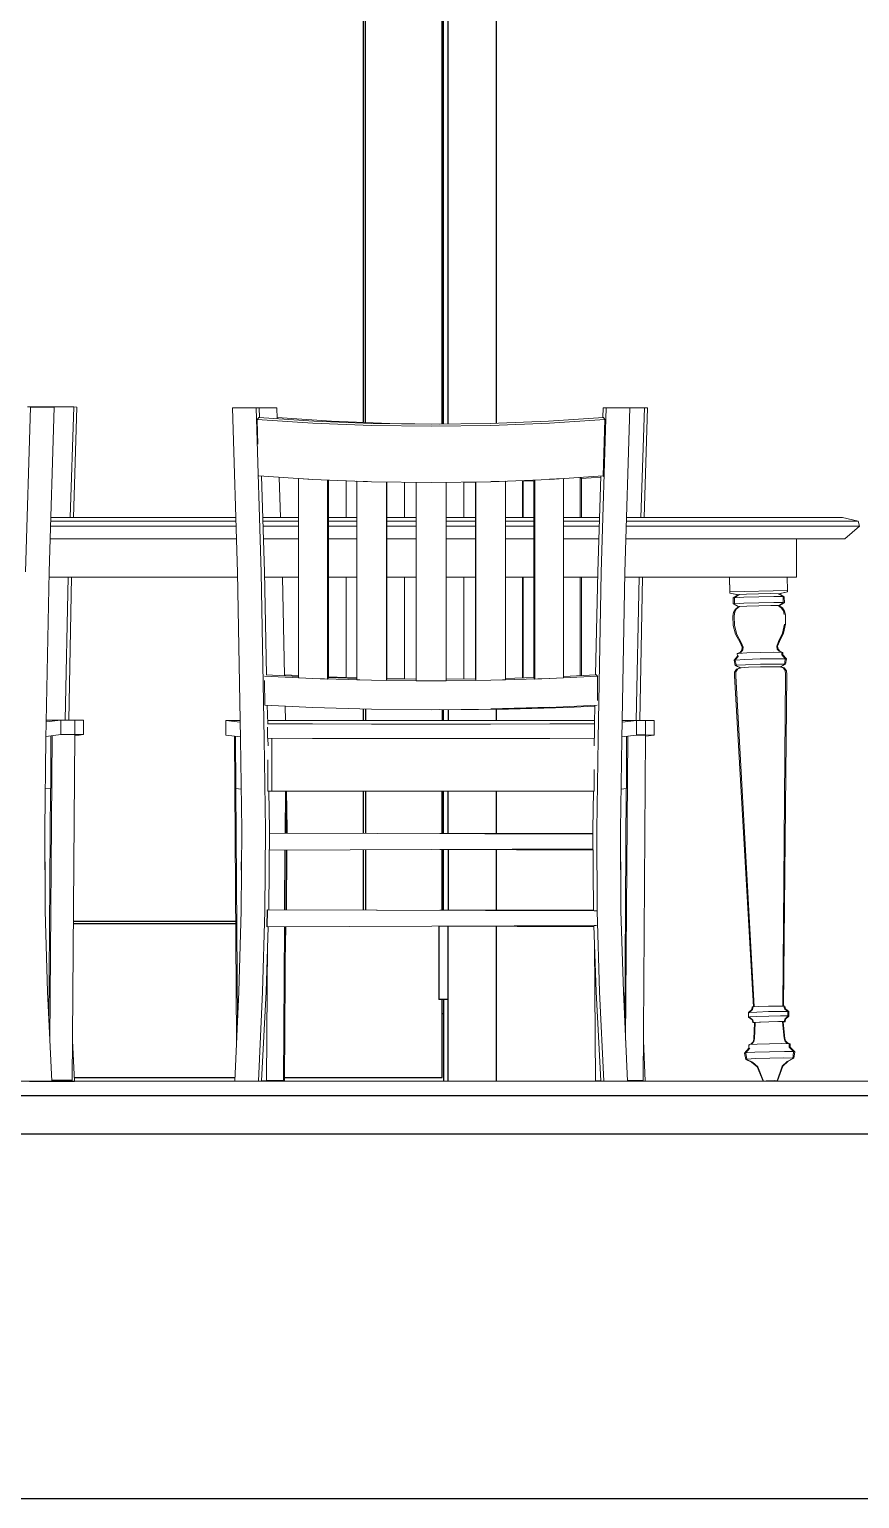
# Model space of a CAD drawing. Header units: inches. Extents: x 0 to 22102, y -19958 to 0.
# Drawn here: x 17775.6 to 17818.9, y -10315.8 to -10239.3 of the extents above; entities that cross this region are included whole.
import ezdxf

# ---------------------------------------------------------------- set-up
doc = ezdxf.new("R2010")
doc.units = ezdxf.units.IN
doc.header["$MEASUREMENT"] = 0
doc.linetypes.add('HIDDEN2', pattern=[0.1875, 0.125, -0.0625])
for name, color, linetype in [('2', 2, 'Continuous'), ('4', 4, 'Continuous'), ('6', 6, 'Continuous'), ('DOOR', 1, 'Continuous'), ('DOOR-INT', 2, 'Continuous')]:
    doc.layers.add(name, color=color, linetype=linetype)

msp = doc.modelspace()

# ---------------------------------------------------------------- linework, layer by layer
at = {"layer": '2', "linetype": 'HIDDEN2'}
msp.add_line((17528.03377, -10294.84963), (18462.28774, -10294.84963), dxfattribs=at)
at = {"layer": '4'}
msp.add_line((17799.93555, -10195.09963), (17799.93555, -10259.82122), dxfattribs=at)
at = {"layer": '6'}
for p, q in [((17662.00405, -10294.84963), (18290.00405, -10294.84963)), ((17662.00405, -10296.84963), (18290.00405, -10296.84963)), ((17664.00405, -10315.84963), (18288.00405, -10315.84963))]:
    msp.add_line(p, q, dxfattribs=at)
at = {"layer": 'DOOR', "color": 4, "linetype": 'Continuous', "lineweight": 18, "transparency": 33554687}
for p, q in [((17775.65504, -10258.98745), (17775.39864, -10267.5672)), ((17775.4986, -10258.97674), (17776.73321, -10258.97463)), ((17775.65504, -10258.98745), (17775.4986, -10258.97674)), ((17775.65504, -10258.98745), (17776.88965, -10258.98533)), ((17776.88965, -10258.98533), (17776.63325, -10267.56508)), ((17776.73321, -10258.97463), (17776.88965, -10258.98533)), ((17776.76206, -10258.9766), (17777.91308, -10258.97463)), ((17777.72346, -10264.72616), (17777.91308, -10258.97463)), ((17778.06951, -10258.98533), (17777.89796, -10264.72616)), ((17777.91308, -10258.97463), (17778.06951, -10258.98533)), ((17786.34266, -10259.01231), (17786.18623, -10259.023)), ((17787.42084, -10259.02511), (17786.18623, -10259.023)), ((17786.18623, -10259.023), (17786.44262, -10267.59355)), ((17786.34266, -10259.01231), (17787.57727, -10259.01442)), ((17787.24648, -10259.01386), (17787.26913, -10259.01231)), ((17787.26913, -10259.01231), (17788.50374, -10259.01442)), ((17787.57727, -10259.01442), (17787.42084, -10259.02511)), ((17787.42084, -10259.02511), (17787.67723, -10267.59566)), ((17787.57727, -10259.01442), (17787.59401, -10259.52165)), ((17788.50374, -10259.01442), (17788.52256, -10259.58452)), ((17805.65664, -10259.02511), (17805.40024, -10267.59566)), ((17805.5002, -10259.01442), (17805.48346, -10259.52165)), ((17805.5002, -10259.01442), (17806.73481, -10259.01231)), ((17805.65664, -10259.02511), (17805.5002, -10259.01442)), ((17806.89125, -10259.023), (17805.65664, -10259.02511)), ((17806.63485, -10267.59355), (17806.89125, -10259.023)), ((17806.89125, -10259.023), (17806.73481, -10259.01231)), ((17806.75746, -10259.01386), (17807.66128, -10259.01231)), ((17807.4727, -10264.72616), (17807.66128, -10259.01231)), ((17807.6471, -10264.72616), (17807.81772, -10259.023)), ((17807.81772, -10259.023), (17807.66128, -10259.01231)), ((17787.55892, -10259.51928), (17787.45325, -10259.65617)), ((17790.37586, -10259.8149), (17787.48004, -10259.62147)), ((17787.51792, -10260.91523), (17787.48182, -10259.68223)), ((17787.55892, -10259.51928), (17790.428, -10259.71351)), ((17791.35447, -10259.71351), (17788.52048, -10259.52165)), ((17790.37586, -10259.8149), (17793.43185, -10259.93463)), ((17790.428, -10259.71351), (17793.45749, -10259.83375)), ((17794.38396, -10259.83375), (17791.35447, -10259.71351)), ((17793.43185, -10259.93463), (17796.53874, -10259.97476)), ((17793.45749, -10259.83375), (17796.53874, -10259.87405)), ((17797.00197, -10259.86799), (17794.38396, -10259.83375)), ((17799.61999, -10259.83375), (17796.53874, -10259.87405)), ((17796.53874, -10259.97476), (17799.64562, -10259.93463)), ((17799.61999, -10259.83375), (17802.64947, -10259.71351)), ((17802.70161, -10259.8149), (17799.64562, -10259.93463)), ((17805.51855, -10259.51928), (17802.64947, -10259.71351)), ((17805.59744, -10259.62147), (17802.70161, -10259.8149)), ((17805.51122, -10262.56574), (17805.59744, -10259.62147)), ((17805.52006, -10259.52123), (17805.59744, -10259.62147)), ((17790.37586, -10262.75341), (17787.56626, -10262.56574)), ((17787.85947, -10267.56461), (17787.69476, -10262.57433)), ((17788.62328, -10262.63635), (17788.69225, -10264.72616)), ((17789.63711, -10262.70406), (17790.17422, -10262.7324)), ((17789.63711, -10262.70406), (17789.63711, -10273.08973)), ((17793.43185, -10262.87314), (17790.37586, -10262.75341)), ((17791.13986, -10273.14872), (17791.13986, -10262.78335)), ((17791.18537, -10273.07337), (17791.18537, -10262.78513)), ((17792.11184, -10264.72616), (17792.11184, -10262.82143)), ((17792.66785, -10262.84321), (17793.21965, -10262.85752)), ((17792.66785, -10262.84326), (17792.66785, -10273.19327)), ((17796.53874, -10262.91327), (17793.43185, -10262.87314)), ((17794.20857, -10273.22301), (17794.20857, -10262.88318)), ((17794.2278, -10262.88342), (17794.2278, -10273.14797)), ((17795.15427, -10264.72616), (17795.15427, -10262.89539)), ((17795.76202, -10273.23794), (17795.76202, -10262.90324)), ((17799.64562, -10262.87314), (17796.53874, -10262.91327)), ((17797.31546, -10262.90324), (17797.31546, -10273.23794)), ((17798.23552, -10262.89136), (17798.23552, -10264.72616)), ((17798.24193, -10262.90324), (17798.84967, -10262.89539)), ((17798.24193, -10262.90324), (17798.24193, -10264.72616)), ((17798.84967, -10273.14797), (17798.84967, -10262.88342)), ((17798.8689, -10262.88318), (17798.8689, -10273.22301)), ((17802.70161, -10262.75341), (17799.64562, -10262.87314)), ((17799.64562, -10262.86303), (17800.40962, -10262.84321)), ((17800.40962, -10273.19327), (17800.40962, -10262.84321)), ((17801.30383, -10262.80818), (17801.30383, -10264.72616)), ((17801.32464, -10262.80736), (17801.33609, -10262.84321)), ((17801.33609, -10262.84321), (17801.8921, -10262.82143)), ((17801.33609, -10264.72616), (17801.33609, -10262.84321)), ((17801.8921, -10273.07337), (17801.8921, -10262.78513)), ((17801.93761, -10262.78335), (17801.93761, -10273.14872)), ((17805.51122, -10262.56574), (17802.70161, -10262.75341)), ((17802.70161, -10262.74304), (17803.44037, -10262.70406)), ((17803.44037, -10262.70406), (17803.44037, -10273.08973)), ((17804.30765, -10262.64614), (17804.30765, -10264.72616)), ((17804.33213, -10262.6445), (17804.36684, -10262.70406)), ((17804.36684, -10262.70407), (17805.38066, -10262.63635)), ((17804.36684, -10264.72616), (17804.36684, -10262.70406)), ((17805.38271, -10262.57433), (17805.21801, -10267.56461)), ((17805.51122, -10262.56574), (17805.54924, -10262.61501)), ((17776.71809, -10264.72616), (17786.35684, -10264.72616)), ((17787.76578, -10264.72616), (17789.63711, -10264.72616)), ((17791.18537, -10264.72616), (17792.66785, -10264.72616)), ((17794.2278, -10264.72616), (17795.76202, -10264.72616)), ((17797.31546, -10264.72616), (17798.84967, -10264.72616)), ((17800.40962, -10264.72616), (17801.8921, -10264.72616)), ((17803.44037, -10264.72616), (17805.31169, -10264.72616)), ((17806.72063, -10264.72616), (17817.97514, -10264.72616)), ((17817.97514, -10264.72616), (17818.79579, -10264.92926)), ((17786.37075, -10265.19103), (17776.7042, -10265.19103)), ((17776.71202, -10264.92926), (17786.36292, -10264.92926)), ((17787.77249, -10264.92926), (17789.63711, -10264.92926)), ((17789.63711, -10265.19103), (17787.78113, -10265.19103)), ((17791.18537, -10264.92926), (17792.66785, -10264.92926)), ((17792.66785, -10265.19103), (17791.18537, -10265.19103)), ((17794.2278, -10264.92926), (17795.76202, -10264.92926)), ((17795.76202, -10265.19103), (17794.2278, -10265.19103)), ((17797.31546, -10264.92926), (17798.84967, -10264.92926)), ((17798.84967, -10265.19103), (17797.31546, -10265.19103)), ((17800.40962, -10264.92926), (17801.8921, -10264.92926)), ((17801.8921, -10265.19103), (17800.40962, -10265.19103)), ((17803.44037, -10264.92926), (17805.30499, -10264.92926)), ((17805.29635, -10265.19103), (17803.44037, -10265.19103)), ((17818.85737, -10265.19103), (17806.70673, -10265.19103)), ((17806.71456, -10264.92926), (17818.79579, -10264.92926)), ((17818.09333, -10265.84841), (17818.85737, -10265.19103)), ((17818.79579, -10264.92926), (17818.85737, -10265.19103)), ((17776.68455, -10265.84841), (17786.39041, -10265.84841)), ((17787.80282, -10265.84841), (17789.63711, -10265.84841)), ((17792.66785, -10265.84841), (17791.18537, -10265.84841)), ((17794.2278, -10265.84841), (17795.76202, -10265.84841)), ((17797.31546, -10265.84841), (17798.84967, -10265.84841)), ((17801.8921, -10265.84841), (17800.40962, -10265.84841)), ((17805.27465, -10265.84841), (17803.44037, -10265.84841)), ((17806.68706, -10265.84841), (17818.09333, -10265.84841)), ((17815.58527, -10265.84841), (17815.58527, -10267.84841)), ((17776.63325, -10267.56508), (17776.47097, -10276.24459)), ((17776.62796, -10267.84841), (17786.44739, -10267.84841)), ((17777.47199, -10275.28388), (17777.62444, -10267.84841)), ((17777.80782, -10267.84841), (17777.66864, -10275.29225)), ((17786.6049, -10276.26375), (17786.44262, -10267.59355)), ((17787.67723, -10267.59566), (17787.83951, -10276.26586)), ((17787.85947, -10267.56461), (17787.96953, -10272.92716)), ((17789.63711, -10267.84841), (17787.86529, -10267.84841)), ((17788.79176, -10267.84841), (17788.89696, -10272.97388)), ((17792.66785, -10267.84841), (17791.18537, -10267.84841)), ((17792.11184, -10267.84841), (17792.11184, -10273.07337)), ((17795.76202, -10267.84841), (17794.2278, -10267.84841)), ((17795.15427, -10267.84841), (17795.15427, -10273.14797)), ((17798.84967, -10267.84841), (17797.31546, -10267.84841)), ((17798.23552, -10273.15395), (17798.23552, -10267.84841)), ((17798.24193, -10273.15389), (17798.24193, -10267.84841)), ((17801.8921, -10267.84841), (17800.40962, -10267.84841)), ((17801.30383, -10273.09075), (17801.30383, -10267.84841)), ((17801.33609, -10267.84841), (17801.33609, -10273.08979)), ((17805.21218, -10267.84841), (17803.44037, -10267.84841)), ((17804.30765, -10267.84841), (17804.30765, -10272.96747)), ((17804.36684, -10267.84841), (17804.36684, -10272.96449)), ((17805.21801, -10267.56461), (17805.10794, -10272.92716)), ((17805.23796, -10276.26586), (17805.40024, -10267.59566)), ((17806.63485, -10267.59355), (17806.47257, -10276.26375)), ((17806.63008, -10267.84841), (17815.58527, -10267.84841)), ((17807.2202, -10275.30407), (17807.37322, -10267.84841)), ((17807.41684, -10275.31243), (17807.55655, -10267.84841)), ((17812.1041, -10268.68505), (17812.08344, -10267.84841)), ((17812.08436, -10267.84841), (17812.10319, -10268.61102)), ((17815.08527, -10267.84841), (17815.10228, -10268.53699)), ((17815.10228, -10268.53699), (17812.10319, -10268.61102)), ((17812.10365, -10268.64803), (17812.10319, -10268.61102)), ((17815.10319, -10268.61102), (17814.63699, -10268.71457)), ((17815.10319, -10268.61102), (17814.66845, -10268.70972)), ((17815.10228, -10268.53699), (17815.10319, -10268.61102)), ((17812.57586, -10268.76551), (17812.1041, -10268.68505)), ((17812.1041, -10268.68505), (17812.5441, -10268.76216)), ((17812.2774, -10268.925), (17812.5441, -10268.76216)), ((17812.2774, -10268.925), (17812.34269, -10268.92834)), ((17812.28512, -10269.2373), (17812.2774, -10268.925)), ((17812.28512, -10269.2373), (17812.35035, -10269.24065)), ((17812.55952, -10269.38678), (17812.28512, -10269.2373)), ((17812.59599, -10268.75278), (17812.34251, -10268.91322)), ((17812.82645, -10268.88482), (17812.34251, -10268.91322)), ((17812.35047, -10269.24586), (17812.34276, -10268.93355)), ((17812.83416, -10269.19713), (17812.35022, -10269.22553)), ((17812.35047, -10269.24586), (17812.59952, -10269.38676)), ((17812.55952, -10269.38678), (17812.40069, -10269.5071)), ((17812.46047, -10269.49628), (17812.61141, -10269.3774)), ((17812.55952, -10269.38678), (17812.59705, -10269.3887)), ((17812.98168, -10268.73014), (17812.59599, -10268.75278)), ((17812.61141, -10269.3774), (17812.9971, -10269.35476)), ((17812.82645, -10268.88482), (17813.60973, -10268.8592)), ((17813.61744, -10269.17151), (17812.83416, -10269.19713)), ((17812.98168, -10268.73014), (17813.60595, -10268.70972)), ((17813.62138, -10269.33434), (17812.9971, -10269.35476)), ((17814.23035, -10268.69932), (17813.60595, -10268.70972)), ((17814.39316, -10268.84614), (17813.60973, -10268.8592)), ((17813.61744, -10269.17151), (17814.40087, -10269.15845)), ((17814.24577, -10269.32394), (17813.62138, -10269.33434)), ((17814.61636, -10268.7029), (17814.23035, -10268.69932)), ((17814.63179, -10269.32752), (17814.24577, -10269.32394)), ((17814.87751, -10268.85064), (17814.39316, -10268.84614)), ((17814.88522, -10269.16295), (17814.40087, -10269.15845)), ((17814.61636, -10268.7029), (17814.87751, -10268.85064)), ((17814.78844, -10269.43882), (17814.63179, -10269.32752)), ((17814.64395, -10269.33616), (17814.88547, -10269.18328)), ((17814.68388, -10269.33434), (17814.64666, -10269.33809)), ((17814.94286, -10268.8592), (17814.66845, -10268.70972)), ((17814.68388, -10269.33434), (17814.95057, -10269.17151)), ((17814.84846, -10269.44667), (17814.68388, -10269.33434)), ((17814.88522, -10269.16295), (17814.87751, -10268.85064)), ((17814.94286, -10268.8592), (17814.87929, -10268.8656)), ((17814.8854, -10269.17807), (17814.95057, -10269.17151)), ((17814.95057, -10269.17151), (17814.94286, -10268.8592)), ((17812.2958, -10269.67649), (17812.25891, -10269.87227)), ((17812.27724, -10270.35431), (17812.25891, -10269.87227)), ((17812.2958, -10269.67649), (17812.40069, -10269.5071)), ((17812.36091, -10269.66471), (17812.32606, -10269.86012)), ((17812.32632, -10269.8811), (17812.34433, -10270.3631)), ((17812.36091, -10269.66471), (17812.46047, -10269.49628)), ((17814.78844, -10269.43882), (17814.89621, -10269.60213)), ((17814.96157, -10269.61069), (17814.84846, -10269.44667)), ((17814.89621, -10269.60213), (17814.94067, -10269.79558)), ((17814.96157, -10269.61069), (17815.00808, -10269.80441)), ((17815.01357, -10270.28677), (17815.00808, -10269.80441)), ((17812.27724, -10270.35431), (17812.40691, -10270.81896)), ((17812.34433, -10270.3631), (17812.4682, -10270.82698)), ((17812.64085, -10271.24086), (17812.40691, -10270.81896)), ((17812.69119, -10271.24745), (17812.4682, -10270.82698)), ((17814.84593, -10270.76829), (17814.64401, -10271.19925)), ((17814.90699, -10270.75724), (17814.69416, -10271.19017)), ((17814.94674, -10270.29886), (17814.84593, -10270.76829)), ((17814.90699, -10270.75724), (17815.01357, -10270.28677)), ((17812.63721, -10271.76284), (17812.73109, -10271.63932)), ((17812.75329, -10271.48578), (17812.64085, -10271.24086)), ((17812.77732, -10271.63095), (17812.68817, -10271.75362)), ((17812.79683, -10271.48805), (17812.69119, -10271.24745)), ((17812.75329, -10271.48578), (17812.73109, -10271.63932)), ((17812.79825, -10271.47765), (17812.77732, -10271.63095)), ((17814.54881, -10271.43444), (17814.57729, -10271.58652)), ((17814.55063, -10271.44415), (17814.64401, -10271.19925)), ((17814.57729, -10271.58652), (17814.6724, -10271.70464)), ((17814.59394, -10271.44034), (17814.69416, -10271.19017)), ((17814.62369, -10271.5926), (17814.59394, -10271.44034)), ((17814.62369, -10271.5926), (17814.72355, -10271.71134)), ((17812.3228, -10272.1714), (17812.49828, -10271.95006)), ((17812.38979, -10272.17483), (17812.3228, -10272.1714)), ((17812.38479, -10272.44694), (17812.3228, -10272.1714)), ((17812.44803, -10272.45018), (17812.38479, -10272.44694)), ((17812.63817, -10272.57184), (17812.38479, -10272.44694)), ((17812.3896, -10272.15931), (17812.55624, -10271.93958)), ((17812.3896, -10272.15931), (17812.88615, -10272.13017)), ((17812.38986, -10272.18018), (17812.44915, -10272.45536)), ((17812.4489, -10272.43534), (17812.92543, -10272.40737)), ((17812.67144, -10272.56904), (17812.44915, -10272.45536)), ((17812.4952, -10271.82537), (17812.63721, -10271.76284)), ((17812.55333, -10271.82835), (17812.4952, -10271.82537)), ((17812.49828, -10271.95006), (17812.4952, -10271.82537)), ((17812.55317, -10271.81488), (17812.68817, -10271.75362)), ((17812.55317, -10271.81488), (17812.98406, -10271.7896)), ((17813.68986, -10272.10389), (17812.88615, -10272.13017)), ((17812.92543, -10272.40737), (17813.69671, -10272.38215)), ((17812.98406, -10271.7896), (17813.68148, -10271.76678)), ((17814.37904, -10271.75516), (17813.68148, -10271.76678)), ((17814.49372, -10272.09049), (17813.68986, -10272.10389)), ((17813.69671, -10272.38215), (17814.46815, -10272.36929)), ((17814.37904, -10271.75516), (17814.81029, -10271.75917)), ((17814.46815, -10272.36929), (17814.94508, -10272.37372)), ((17814.49372, -10272.09049), (17814.99069, -10272.09511)), ((17814.6724, -10271.70464), (17814.81029, -10271.75917)), ((17814.86848, -10271.76678), (17814.72355, -10271.71134)), ((17814.94532, -10272.39374), (17814.7291, -10272.51816)), ((17814.76252, -10272.5194), (17815.00943, -10272.38215)), ((17814.81029, -10271.75917), (17814.81337, -10271.88386)), ((17814.81062, -10271.77261), (17814.86848, -10271.76678)), ((17814.81337, -10271.88386), (17814.99069, -10272.09511)), ((17814.87155, -10271.89148), (17814.86848, -10271.76678)), ((17814.87155, -10271.89148), (17815.05775, -10272.10389)), ((17814.99095, -10272.11597), (17814.94532, -10272.39374)), ((17815.00943, -10272.38215), (17814.94618, -10272.38852)), ((17815.05775, -10272.10389), (17814.99088, -10272.11062)), ((17815.00943, -10272.38215), (17815.05775, -10272.10389)), ((17787.86302, -10273.00155), (17790.37586, -10273.12645)), ((17787.94231, -10272.92579), (17789.63711, -10273.01116)), ((17788.896, -10272.92716), (17789.63711, -10272.96449)), ((17791.13986, -10273.14872), (17789.63711, -10273.08973)), ((17790.37586, -10273.12645), (17793.43185, -10273.21554)), ((17791.18537, -10273.07337), (17791.13986, -10273.14872)), ((17792.11184, -10273.07337), (17791.18537, -10273.03652)), ((17791.35447, -10273.051), (17791.18537, -10273.04249)), ((17791.18537, -10273.07337), (17792.66785, -10273.11715)), ((17791.35447, -10273.051), (17792.66785, -10273.08979)), ((17794.20857, -10273.22301), (17792.66785, -10273.19327)), ((17796.53874, -10273.2454), (17793.43185, -10273.21554)), ((17794.2278, -10273.14797), (17794.20857, -10273.22301)), ((17795.15427, -10273.14797), (17794.2278, -10273.12986)), ((17794.38396, -10273.14047), (17794.2278, -10273.13586)), ((17794.2278, -10273.14797), (17795.76202, -10273.1629)), ((17794.38396, -10273.14047), (17795.76202, -10273.15389)), ((17796.53874, -10273.2454), (17799.64562, -10273.21554)), ((17798.84967, -10273.14797), (17797.31546, -10273.1629)), ((17798.8689, -10273.22301), (17798.84967, -10273.14797)), ((17800.40962, -10273.19327), (17798.8689, -10273.22301)), ((17799.64562, -10273.21554), (17802.70161, -10273.12645)), ((17801.8921, -10273.07337), (17800.40962, -10273.11715)), ((17801.93761, -10273.14872), (17801.8921, -10273.07337)), ((17803.44037, -10273.08973), (17801.93761, -10273.14872)), ((17805.21445, -10273.00155), (17802.70161, -10273.12645)), ((17803.44037, -10273.01116), (17805.13517, -10272.92579)), ((17805.1085, -10272.9003), (17805.13517, -10272.92579)), ((17805.23051, -10273.01689), (17805.14676, -10272.93687)), ((17805.201, -10274.27292), (17805.21445, -10273.00155)), ((17812.34874, -10272.78741), (17812.34741, -10272.97671)), ((17813.3347, -10290.22742), (17812.34741, -10272.97671)), ((17812.45918, -10272.63363), (17812.34874, -10272.78741)), ((17812.41502, -10272.77542), (17812.41398, -10272.96467)), ((17812.41424, -10272.98546), (17813.37279, -10290.22518)), ((17812.51988, -10272.62265), (17812.41502, -10272.77542)), ((17812.63817, -10272.57184), (17812.45918, -10272.63363)), ((17812.51988, -10272.62265), (17812.69006, -10272.56245)), ((17812.69006, -10272.56245), (17813.07575, -10272.53982)), ((17813.07575, -10272.53982), (17813.70002, -10272.5194)), ((17814.32442, -10272.509), (17813.70002, -10272.5194)), ((17814.32442, -10272.509), (17814.71044, -10272.51258)), ((17814.71044, -10272.51258), (17814.88341, -10272.56431)), ((17814.76252, -10272.5194), (17814.94434, -10272.57228)), ((17815.00634, -10272.92147), (17814.86641, -10290.1883)), ((17814.88341, -10272.56431), (17814.9957, -10272.71172)), ((17814.9047, -10290.18866), (17815.07291, -10272.90943)), ((17814.94434, -10272.57228), (17815.06224, -10272.72042)), ((17815.00608, -10272.90068), (17814.9957, -10272.71172)), ((17815.07291, -10272.90943), (17815.06224, -10272.72042)), ((17787.87893, -10274.50469), (17787.86541, -10273.2277)), ((17797.31546, -10273.23794), (17795.76202, -10273.23794)), ((17790.37586, -10274.6288), (17787.87893, -10274.50469)), ((17788.00203, -10274.51081), (17788.02206, -10275.48661)), ((17788.94495, -10275.31243), (17788.92945, -10274.55691)), ((17793.43185, -10274.71789), (17790.37586, -10274.6288)), ((17796.53874, -10274.74775), (17793.43185, -10274.71789)), ((17796.53874, -10274.74775), (17799.64562, -10274.71789)), ((17797.00197, -10274.7433), (17797.46521, -10274.74775)), ((17800.57209, -10274.71789), (17797.46521, -10274.74775)), ((17800.57209, -10274.71789), (17803.62808, -10274.6288)), ((17805.19855, -10274.50469), (17802.70161, -10274.6288)), ((17803.62808, -10274.6288), (17805.0745, -10274.55691)), ((17805.05541, -10275.48661), (17805.07544, -10274.51081)), ((17776.48705, -10275.38478), (17777.2405, -10275.29764)), ((17777.967, -10275.29225), (17776.48878, -10275.29225)), ((17777.2405, -10275.29764), (17776.78713, -10275.29225)), ((17777.2405, -10276.0484), (17777.2405, -10275.29764)), ((17777.967, -10276.04301), (17777.967, -10275.29225)), ((17777.967, -10275.29225), (17778.42037, -10275.29764)), ((17778.42037, -10275.29764), (17778.42037, -10276.0484)), ((17785.83536, -10275.31781), (17786.28873, -10275.31243)), ((17785.83536, -10275.31781), (17786.58883, -10275.40485)), ((17785.83536, -10276.06777), (17785.83536, -10275.31781)), ((17786.28873, -10275.31243), (17786.5871, -10275.31243)), ((17805.05899, -10275.31243), (17788.01848, -10275.31243)), ((17788.02012, -10275.48674), (17790.35312, -10275.49051)), ((17793.4405, -10275.49348), (17790.35312, -10275.49051)), ((17793.4405, -10275.49348), (17796.53874, -10275.49447)), ((17799.63697, -10275.49348), (17796.53874, -10275.49447)), ((17802.72435, -10275.49051), (17799.63697, -10275.49348)), ((17802.72435, -10275.49051), (17805.05735, -10275.48674)), ((17805.05735, -10275.39229), (17805.05735, -10276.23817)), ((17807.2421, -10275.31781), (17806.48865, -10275.40485)), ((17806.49038, -10275.31243), (17807.71521, -10275.31243)), ((17807.2421, -10275.31781), (17806.78873, -10275.31243)), ((17807.2421, -10275.31781), (17807.2421, -10276.06777)), ((17807.71521, -10275.31243), (17807.71521, -10276.06238)), ((17808.16858, -10275.31781), (17807.71521, -10275.31243)), ((17808.16858, -10275.31781), (17808.16858, -10276.06777)), ((17776.47097, -10276.24459), (17776.40358, -10280.97749)), ((17777.2405, -10276.0484), (17776.47298, -10276.13717)), ((17776.67282, -10291.98081), (17776.78676, -10276.10088)), ((17776.72592, -10276.10791), (17776.71654, -10278.83318)), ((17777.2405, -10276.04301), (17777.967, -10276.04301)), ((17777.2405, -10276.04813), (17777.967, -10276.0484)), ((17777.83772, -10294.06699), (17777.967, -10276.0484)), ((17778.42037, -10276.0484), (17777.96663, -10276.10088)), ((17777.967, -10276.04301), (17778.42037, -10276.0484)), ((17786.6029, -10276.15644), (17785.83536, -10276.06777)), ((17786.28911, -10276.12019), (17786.40305, -10291.98315)), ((17786.35912, -10278.84955), (17786.34975, -10276.12719)), ((17786.6049, -10276.26375), (17786.67229, -10280.99157)), ((17787.9069, -10280.99369), (17787.83951, -10276.26586)), ((17788.02012, -10276.2367), (17788.02012, -10275.66598)), ((17790.35312, -10276.24046), (17788.02012, -10276.2367)), ((17788.0435, -10276.63129), (17788.03745, -10276.23672)), ((17788.2406, -10278.99849), (17788.2406, -10276.23705)), ((17790.35312, -10276.24046), (17793.4405, -10276.24344)), ((17793.4405, -10276.24344), (17796.53874, -10276.24443)), ((17799.63697, -10276.24344), (17796.53874, -10276.24443)), ((17799.63697, -10276.24344), (17802.72435, -10276.24046)), ((17805.05735, -10276.2367), (17802.72435, -10276.24046)), ((17805.04003, -10276.23672), (17805.03398, -10276.63129)), ((17805.04005, -10276.23672), (17805.04062, -10276.63129)), ((17805.23796, -10276.26586), (17805.17057, -10280.99369)), ((17806.47257, -10276.26375), (17806.40518, -10280.99157)), ((17806.47458, -10276.15644), (17807.2421, -10276.06777)), ((17806.67442, -10291.98308), (17806.78836, -10276.12019)), ((17806.72752, -10276.12721), (17806.71814, -10278.84955)), ((17807.71521, -10276.06238), (17807.2421, -10276.06238)), ((17807.2421, -10276.06759), (17807.71521, -10276.06777)), ((17807.58592, -10294.06702), (17807.71521, -10276.06777)), ((17808.16858, -10276.06777), (17807.71483, -10276.12019)), ((17808.16858, -10276.06777), (17807.71521, -10276.06238)), ((17788.03344, -10278.99849), (17788.0358, -10277.36723)), ((17805.04239, -10277.8617), (17805.04403, -10278.99849)), ((17776.71654, -10278.83318), (17776.43368, -10278.8637)), ((17776.62624, -10290.98421), (17776.70755, -10278.83415)), ((17786.6422, -10278.88007), (17786.35912, -10278.84955)), ((17786.44963, -10290.98762), (17786.36832, -10278.85055)), ((17805.04403, -10278.99849), (17788.03344, -10278.99849)), ((17788.07979, -10278.99849), (17788.1101, -10280.97548)), ((17788.9445, -10278.99849), (17788.92991, -10281.177)), ((17788.98864, -10281.1772), (17789.00429, -10278.99849)), ((17789.00626, -10278.99849), (17789.03657, -10280.97548)), ((17804.99768, -10278.99849), (17804.96737, -10280.97548)), ((17806.71814, -10278.84955), (17806.43528, -10278.88005)), ((17806.62784, -10290.98755), (17806.70915, -10278.85052)), ((17776.40358, -10280.97749), (17776.43141, -10285.22519)), ((17786.67229, -10280.99157), (17786.64446, -10285.23471)), ((17787.9069, -10280.99369), (17787.87907, -10285.23682)), ((17788.07757, -10285.16469), (17788.1101, -10280.97548)), ((17804.96943, -10281.24036), (17788.10849, -10281.18228)), ((17804.96937, -10281.23225), (17788.10856, -10281.17417)), ((17789.035, -10281.17736), (17789.03657, -10280.97548)), ((17797.00197, -10281.2048), (17804.96894, -10281.17736)), ((17804.96737, -10280.97548), (17805.00037, -10285.22532)), ((17805.1984, -10285.23682), (17805.17057, -10280.99369)), ((17806.40518, -10280.99157), (17806.43301, -10285.23471)), ((17804.97537, -10282.00509), (17788.10165, -10282.06321)), ((17788.90317, -10285.17024), (17788.924, -10282.06038)), ((17788.95995, -10285.17044), (17788.9823, -10282.06018)), ((17789.00399, -10285.17059), (17789.02815, -10282.06002)), ((17804.9758, -10282.06002), (17797.00197, -10282.03255)), ((17798.18006, -10282.0285), (17804.97573, -10282.0519)), ((17776.42752, -10282.66565), (17776.42254, -10283.54819)), ((17786.65313, -10283.55951), (17786.64815, -10282.67791)), ((17806.42912, -10282.67791), (17806.42414, -10283.55951)), ((17776.55433, -10289.44578), (17776.43141, -10285.22519)), ((17786.52154, -10289.45077), (17786.64446, -10285.23471)), ((17787.75615, -10289.45289), (17787.87907, -10285.23682)), ((17805.1588, -10285.23398), (17788.00577, -10285.17529)), ((17788.03761, -10285.16728), (17805.04, -10285.22546)), ((17797.00197, -10285.19796), (17804.99995, -10285.17059)), ((17805.04109, -10285.22554), (17805.1588, -10285.23398)), ((17805.1984, -10285.23682), (17805.32132, -10289.45289)), ((17806.43301, -10285.23471), (17806.55593, -10289.45077)), ((17788.04998, -10286.05682), (17787.93846, -10289.45425)), ((17805.16094, -10285.99827), (17788.00101, -10286.05699)), ((17788.84358, -10294.06646), (17788.89725, -10286.05392)), ((17788.95361, -10286.05373), (17788.89593, -10294.08268)), ((17805.02739, -10286.05365), (17797.00197, -10286.02619)), ((17805.02712, -10286.04553), (17798.1879, -10286.02213)), ((17805.13901, -10289.45425), (17805.02558, -10285.99873)), ((17805.16065, -10285.99825), (17805.04214, -10285.99056)), ((17787.96946, -10294.08268), (17788.02071, -10286.94866)), ((17805.05676, -10286.94854), (17805.10801, -10294.08268)), ((17776.55433, -10289.44578), (17776.77175, -10294.09751)), ((17786.30413, -10294.09751), (17786.52154, -10289.45077)), ((17787.53874, -10294.09963), (17787.75615, -10289.45289)), ((17787.93846, -10289.45425), (17787.69517, -10294.08894)), ((17805.3823, -10294.08894), (17805.13901, -10289.45425)), ((17805.53874, -10294.09963), (17805.32132, -10289.45289)), ((17806.55593, -10289.45077), (17806.77335, -10294.09751)), ((17813.24849, -10290.37262), (17813.07488, -10290.52976)), ((17813.07488, -10290.52976), (17813.12642, -10290.5324)), ((17813.08066, -10290.76381), (17813.07488, -10290.52976)), ((17813.08066, -10290.76381), (17813.13215, -10290.76645)), ((17813.26181, -10290.9122), (17813.08066, -10290.76381)), ((17813.12627, -10290.52046), (17813.29122, -10290.36489)), ((17813.12627, -10290.52046), (17813.50832, -10290.49804)), ((17813.5141, -10290.7321), (17813.13205, -10290.75452)), ((17813.13225, -10290.77057), (17813.30471, -10290.91782)), ((17813.24849, -10290.37262), (17813.27612, -10290.23589)), ((17813.3167, -10290.2318), (17813.27612, -10290.23589)), ((17813.27612, -10290.23589), (17813.31553, -10290.23791)), ((17813.31734, -10290.22844), (17813.29122, -10290.36489)), ((17813.31734, -10290.22844), (17813.62372, -10290.21046)), ((17814.12667, -10290.47781), (17813.50832, -10290.49804)), ((17814.13245, -10290.71187), (17813.5141, -10290.7321)), ((17814.11961, -10290.19424), (17813.62372, -10290.21046)), ((17814.6156, -10290.18597), (17814.11961, -10290.19424)), ((17814.12667, -10290.47781), (17814.74515, -10290.46751)), ((17814.13245, -10290.71187), (17814.75093, -10290.70157)), ((17814.92223, -10290.18882), (17814.6156, -10290.18597)), ((17815.12752, -10290.47106), (17814.74515, -10290.46751)), ((17815.1333, -10290.70512), (17814.75093, -10290.70157)), ((17814.95506, -10290.32382), (17814.92223, -10290.18882)), ((17814.96361, -10290.19424), (17814.92305, -10290.19216)), ((17814.96361, -10290.19424), (17814.92451, -10290.19817)), ((17815.12752, -10290.47106), (17814.95506, -10290.32382)), ((17814.96361, -10290.19424), (17814.99796, -10290.32943)), ((17815.1335, -10290.72117), (17814.96855, -10290.87674)), ((17814.99796, -10290.32943), (17815.17911, -10290.47781)), ((17815.18489, -10290.71187), (17815.01128, -10290.86902)), ((17815.12752, -10290.47106), (17815.1333, -10290.70512)), ((17815.17911, -10290.47781), (17815.12782, -10290.48298)), ((17815.13345, -10290.71705), (17815.18489, -10290.71187)), ((17815.18489, -10290.71187), (17815.17911, -10290.47781)), ((17813.29616, -10291.0474), (17813.26181, -10290.9122)), ((17813.33672, -10291.04948), (17813.29616, -10291.0474)), ((17813.30471, -10290.91782), (17813.33754, -10291.05281)), ((17813.33738, -10291.03994), (17813.64376, -10291.02196)), ((17813.42619, -10291.05364), (17813.33754, -10291.05281)), ((17813.35498, -10291.90975), (17813.3898, -10291.0533)), ((17813.42676, -10291.03845), (17813.39436, -10291.90263)), ((17813.69902, -10291.02247), (17813.42676, -10291.03845)), ((17813.64376, -10291.02196), (17814.13965, -10291.00574)), ((17813.69902, -10291.02247), (17814.13968, -10291.00806)), ((17814.13965, -10291.00574), (17814.63564, -10290.99748)), ((17814.13968, -10291.00806), (17814.58042, -10291.00072)), ((17814.58042, -10291.00072), (17814.85291, -10291.00325)), ((17814.63564, -10290.99748), (17814.94227, -10291.00032)), ((17814.85291, -10291.00325), (17814.92793, -10291.86477)), ((17814.94243, -10291.0132), (17814.85423, -10291.01837)), ((17814.96746, -10291.86995), (17814.89042, -10291.01625)), ((17814.96855, -10290.87674), (17814.94243, -10291.0132)), ((17814.94308, -10291.00983), (17814.98365, -10291.00574)), ((17815.01128, -10290.86902), (17814.98365, -10291.00574)), ((17777.95161, -10294.09751), (17777.85268, -10291.98085)), ((17807.60089, -10291.98312), (17807.69982, -10294.09751)), ((17813.09076, -10292.20847), (17813.22264, -10292.1541)), ((17813.09076, -10292.20847), (17813.14356, -10292.21117)), ((17813.09076, -10292.20847), (17813.09514, -10292.38581)), ((17813.14341, -10292.19894), (17813.26878, -10292.14575)), ((17813.53473, -10292.17598), (17813.14341, -10292.19894)), ((17813.22264, -10292.1541), (17813.31714, -10292.04726)), ((17813.35854, -10292.03977), (17813.26878, -10292.14575)), ((17813.35498, -10291.90975), (17813.31714, -10292.04726)), ((17813.35854, -10292.03977), (17813.39436, -10291.90263)), ((17813.53473, -10292.17598), (17814.16811, -10292.15526)), ((17814.8016, -10292.1447), (17814.16811, -10292.15526)), ((17814.8016, -10292.1447), (17815.19326, -10292.14834)), ((17814.92793, -10291.86477), (17814.97049, -10291.99998)), ((17815.01204, -10292.00542), (17814.96746, -10291.86995)), ((17815.06538, -10292.1014), (17814.97049, -10291.99998)), ((17815.01204, -10292.00542), (17815.1117, -10292.10747)), ((17815.06538, -10292.1014), (17815.19326, -10292.14834)), ((17815.1117, -10292.10747), (17815.2461, -10292.15526)), ((17815.19326, -10292.14834), (17815.19764, -10292.32568)), ((17815.2461, -10292.15526), (17815.19356, -10292.16055)), ((17815.42571, -10292.56206), (17815.19764, -10292.32568)), ((17815.2461, -10292.15526), (17815.25048, -10292.3326)), ((17815.49001, -10292.57048), (17815.25048, -10292.3326)), ((17813.09514, -10292.38581), (17812.86765, -10292.63521)), ((17812.86765, -10292.63521), (17812.93188, -10292.63851)), ((17812.86765, -10292.63521), (17812.93294, -10292.96637)), ((17812.9317, -10292.62363), (17813.14778, -10292.37628)), ((17812.9317, -10292.62363), (17813.40781, -10292.59569)), ((17812.93195, -10292.64363), (17812.99444, -10292.97442)), ((17812.9935, -10292.96947), (17812.93294, -10292.96637)), ((17813.23808, -10293.11083), (17812.93294, -10292.96637)), ((17812.9942, -10292.95529), (17813.44959, -10292.92856)), ((17812.99444, -10292.97442), (17813.2848, -10293.11695)), ((17813.23808, -10293.11083), (17813.53316, -10293.35355)), ((17813.2848, -10293.11695), (17813.56571, -10293.35781)), ((17813.40781, -10292.59569), (17814.17843, -10292.57048)), ((17813.44959, -10292.92856), (17814.18666, -10292.90446)), ((17814.17843, -10292.57048), (17814.9492, -10292.55764)), ((17814.18666, -10292.90446), (17814.92387, -10292.89217)), ((17814.82833, -10293.32664), (17815.09696, -10293.07221)), ((17814.86076, -10293.32077), (17815.1435, -10293.0638)), ((17815.37964, -10292.8964), (17814.92387, -10292.89217)), ((17815.42571, -10292.56206), (17814.9492, -10292.55764)), ((17815.09696, -10293.07221), (17815.37988, -10292.91554)), ((17815.44114, -10292.90446), (17815.1435, -10293.0638)), ((17815.42596, -10292.58207), (17815.37988, -10292.91554)), ((17815.38057, -10292.91056), (17815.44114, -10292.90446)), ((17815.49001, -10292.57048), (17815.42589, -10292.57694)), ((17815.49001, -10292.57048), (17815.44114, -10292.90446)), ((17813.84058, -10294.09596), (17813.53316, -10293.35355)), ((17813.85897, -10294.09836), (17813.56571, -10293.35781)), ((17814.82833, -10293.32664), (17814.57204, -10294.08076)), ((17814.86076, -10293.32077), (17814.59035, -10294.07745)), ((17678.00405, -10294.09963), (17864.00405, -10294.09963)), ((17787.53874, -10294.09963), (17786.30413, -10294.09751)), ((17788.46521, -10294.09963), (17787.5614, -10294.09808)), ((17787.69517, -10294.08894), (17787.57785, -10294.09696)), ((17788.62164, -10294.08894), (17787.69525, -10294.08735)), ((17787.69548, -10294.08313), (17788.89593, -10294.08268)), ((17787.96946, -10294.08268), (17787.69549, -10294.08278)), ((17788.84358, -10294.06646), (17787.96957, -10294.06679)), ((17788.62164, -10294.08894), (17788.46521, -10294.09963)), ((17788.87941, -10294.07756), (17788.84358, -10294.06646)), ((17805.38198, -10294.08278), (17805.10801, -10294.08268)), ((17805.49963, -10294.09696), (17805.3823, -10294.08894)), ((17806.77335, -10294.09751), (17805.6159, -10294.0995)), ((17807.69982, -10294.09751), (17806.46521, -10294.09963)), ((17807.58592, -10294.06702), (17806.77191, -10294.06672)), ((17806.77267, -10294.08296), (17807.53357, -10294.08325)), ((17806.77291, -10294.08815), (17807.54338, -10294.08683)), ((17807.53357, -10294.08325), (17807.58592, -10294.06702)), ((17807.54338, -10294.08683), (17807.69982, -10294.09751)), ((17813.99503, -10294.08466), (17813.85889, -10294.09265)), ((17813.85897, -10294.09836), (17813.96115, -10294.09931)), ((17813.96029, -10294.09931), (17813.91225, -10294.09963)), ((17814.21535, -10294.07745), (17813.99503, -10294.08466)), ((17813.99521, -10294.09963), (17814.21558, -10294.09596)), ((17814.09973, -10294.09836), (17814.05168, -10294.09869)), ((17814.09973, -10294.09836), (17814.15911, -10294.0969)), ((17814.21535, -10294.07745), (17814.43573, -10294.07378)), ((17814.43591, -10294.08875), (17814.21558, -10294.09596)), ((17814.27205, -10294.09411), (17814.33142, -10294.09265)), ((17814.33142, -10294.09265), (17814.37945, -10294.0906)), ((17814.57197, -10294.07504), (17814.43573, -10294.07378)), ((17814.43591, -10294.08875), (17814.57204, -10294.08076)), ((17814.4708, -10294.0867), (17814.51883, -10294.08466))]:
    msp.add_line(p, q, dxfattribs=at)
at = {"layer": 'DOOR', "color": 4, "linetype": 'Continuous', "lineweight": 25, "transparency": 33554687}
for p, q in [((17802.70161, -10274.6288), (17799.64562, -10274.71789)), ((17788.00101, -10286.05699), (17788.00577, -10285.17529)), ((17788.94718, -10286.9486), (17788.97656, -10286.05365)), ((17775.6143, -10294.0995), (17776.77175, -10294.09751)), ((17776.717, -10294.09963), (17777.95161, -10294.09751)), ((17777.83772, -10294.06699), (17776.7703, -10294.06659)), ((17776.77106, -10294.08284), (17777.78537, -10294.08323)), ((17777.79518, -10294.08681), (17776.77133, -10294.08857)), ((17777.78537, -10294.08323), (17777.83772, -10294.06699)), ((17777.79518, -10294.08681), (17777.95161, -10294.09751))]:
    msp.add_line(p, q, dxfattribs=at)
at = {"layer": 'DOOR-INT'}
for p, q in [((17797.43555, -10259.86232), (17797.43555, -10198.59963)), ((17793.00055, -10203.03463), (17793.00055, -10259.77884)), ((17793.12305, -10259.7837), (17793.12305, -10202.91213)), ((17797.12305, -10259.86641), (17797.12305, -10207.84963)), ((17797.18555, -10259.86559), (17797.18555, -10207.84963)), ((17793.00055, -10274.70532), (17793.00055, -10275.31243)), ((17793.12305, -10274.70889), (17793.12305, -10275.31243)), ((17797.12305, -10274.74447), (17797.12305, -10275.31243)), ((17797.18555, -10275.31243), (17797.18555, -10274.74507)), ((17797.43555, -10274.74747), (17797.43555, -10275.31243)), ((17799.93555, -10274.72401), (17799.93555, -10275.31243)), ((17793.00055, -10278.99849), (17793.00055, -10281.19102)), ((17793.12305, -10278.99849), (17793.12305, -10281.19144)), ((17797.12305, -10281.20439), (17797.12305, -10278.99849)), ((17797.18555, -10281.20417), (17797.18555, -10278.99849)), ((17797.43555, -10281.20331), (17797.43555, -10278.99849)), ((17799.93555, -10278.99849), (17799.93555, -10281.1947)), ((17793.00055, -10282.04634), (17793.00055, -10285.18426)), ((17793.12305, -10282.04591), (17793.12305, -10285.18468)), ((17797.12305, -10285.19754), (17797.12305, -10282.03297)), ((17797.18555, -10285.19733), (17797.18555, -10282.03319)), ((17797.43555, -10282.03405), (17797.43555, -10285.19647)), ((17799.93555, -10282.04266), (17799.93555, -10285.18792)), ((17786.35945, -10285.91213), (17777.89623, -10285.91213)), ((17786.35857, -10285.78963), (17777.89711, -10285.78963)), ((17796.93555, -10286.02642), (17796.93555, -10289.84963)), ((17797.43555, -10294.09963), (17797.43555, -10286.02767)), ((17799.93555, -10286.03623), (17799.93555, -10294.09963)), ((17797.43555, -10289.84963), (17796.93555, -10289.84963)), ((17797.12305, -10293.91213), (17797.12305, -10289.84963)), ((17797.18555, -10289.84963), (17797.18555, -10294.09963)), ((17797.18555, -10290.59963), (17797.12305, -10290.59963)), ((17799.93555, -10290.59963), (17799.93555, -10294.09963)), ((17777.94295, -10293.91213), (17786.3128, -10293.91213)), ((17788.89715, -10293.91213), (17797.12305, -10293.91213))]:
    msp.add_line(p, q, dxfattribs=at)

doc.saveas('drawing.dxf')
